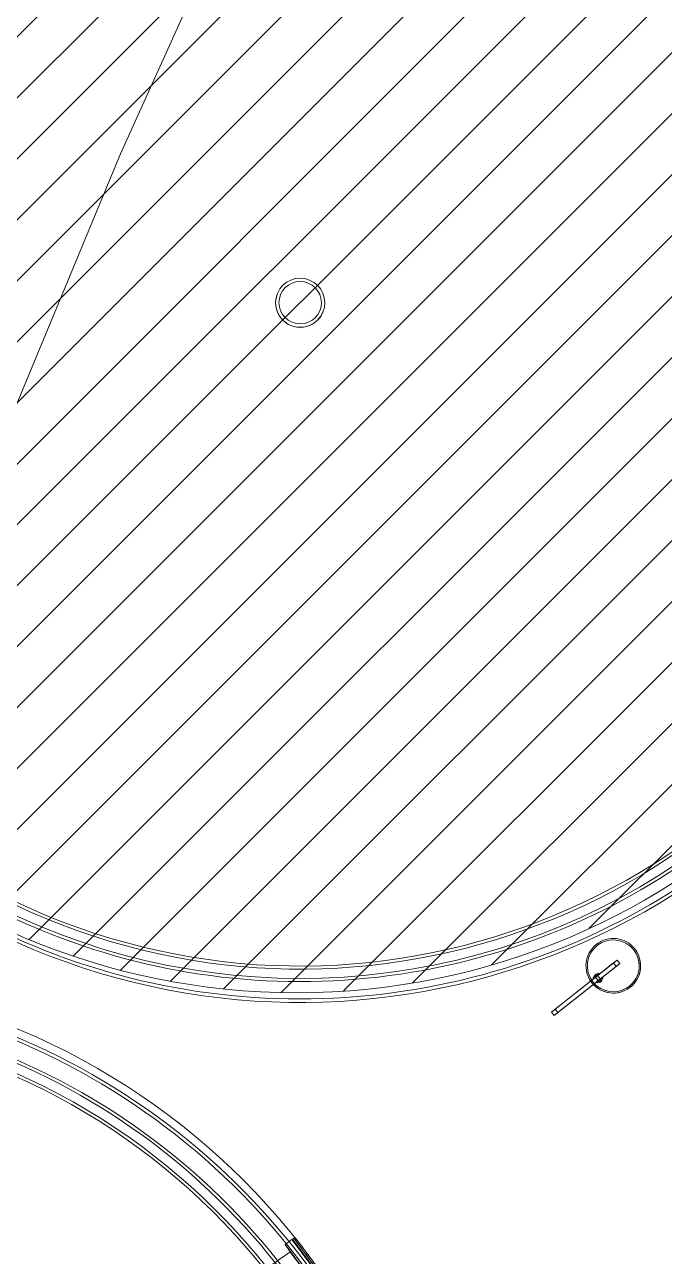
# Model space of a CAD drawing. Header units: metres. Extents: x -207 to 292, y -187 to 169.
# Drawn here: x -41.58 to -36.87, y -57.8 to -48.73 of the extents above; entities that cross this region are included whole.
import ezdxf

# ---------------------------------------------------------------- set-up
doc = ezdxf.new("R2010")
doc.units = ezdxf.units.M
for name, color, linetype, lineweight in [('C-TOPO-MAJR', 7, 'Continuous', 35), ('EQUIPOS PIS', 7, 'Continuous', 9), ('P-SANR-FIXT', 7, 'Continuous', 9)]:
    doc.layers.add(name, color=color, linetype=linetype, lineweight=lineweight)
doc.layers.add('PR10-ARQ-PL-001-Emplazamiento-C-1_dwg', color=7, linetype='Continuous', lineweight=9, true_color=0x767676)

# ---------------------------------------------------------------- blocks, each defined once
blk = doc.blocks.new('M_Estanque-Terraza - M_Estanque-Terraza-2331352-PLANTA EMPLAZAMIENTO ACTUALIZADO')
at = {"layer": 'P-SANR-FIXT'}
for p, q in [((3.779267649743266, -3.443141350282791), (3.616896543635134, -3.28077024417459)), ((3.825611749292637, -3.396797250733406), (3.585541558749922, -3.645397210477865)), ((3.825611749292635, -3.396797250733405), (3.585541558749921, -3.645397210477863)), ((3.779267649743269, -3.443141350282773), (3.630240040976615, -3.597463956752365)), ((3.779267649743269, -3.443141350282772), (3.630240040976616, -3.597463956752363)), ((3.869820985627201, -3.441006487067972), (3.631266744109884, -3.688036635642471)), ((3.869820985627201, -3.441006487067972), (3.631266744109884, -3.688036635642471)), ((3.633987757404742, -3.690574021589509), (3.87245178786179, -3.443637289302559)), ((3.633987757404744, -3.690574021589507), (3.872451787861789, -3.44363728930256)), ((3.825611749292662, -3.396797250733394), (3.779267649743266, -3.443141350282791)), ((3.869820985627254, -3.441006487067968), (3.825611749292662, -3.396797250733394)), ((3.881652700575819, -3.452838202016586), (3.872451787861839, -3.443637289302571)), ((3.881652700575787, -3.452838202016558), (3.643504172394239, -3.699448222133159)), ((3.881652700575787, -3.452838202016558), (3.643504172394239, -3.699448222133157)), ((3.839408691423004, -3.496583154070313), (3.815691571126634, -3.521142951093022)), ((3.839408691423013, -3.496583154070303), (3.815691571126642, -3.521142951093012)), ((3.815691571126661, -3.521142951093029), (3.823610717278914, -3.528790381638325)), ((3.815691571126661, -3.521142951092995), (3.823610717278914, -3.528790381638325)), ((3.843477905944993, -3.492369359079476), (3.819760785648623, -3.516929156102186)), ((3.843477905945002, -3.492369359079466), (3.819760785648632, -3.516929156102175)), ((3.823610717278876, -3.528790381638299), (3.847327837575246, -3.504230584615589)), ((3.823610717278886, -3.52879038163829), (3.847327837575256, -3.504230584615581)), ((3.827679931800866, -3.524576586647462), (3.851397052097235, -3.500016789624754)), ((3.827679931800875, -3.524576586647454), (3.851397052097245, -3.500016789624744)), ((3.857339657609723, -3.478015095028412), (3.843446490200543, -3.492401891035185)), ((3.843446490200558, -3.492401891035179), (3.851365636352846, -3.500049321580457)), ((3.851397052097273, -3.500016789624771), (3.84347790594502, -3.492369359079493)), ((3.851397052097273, -3.500016789624771), (3.84347790594502, -3.492369359079458)), ((3.851365636352786, -3.500049321580462), (3.865258803761966, -3.485662525573689)), ((3.871232825018903, -3.463628299021639), (3.857339657609723, -3.478015095028412)), ((3.865258803761966, -3.485662525573689), (3.879151971171145, -3.471275729566916)), ((3.87915197117117, -3.471275729566903), (3.871232825018951, -3.46362829902166)), ((3.776471603894194, -3.561756416068087), (3.748685269075835, -3.590530008081632)), ((3.776471603894194, -3.561756416068087), (3.748685269075835, -3.590530008081632)), ((3.776471603894195, -3.561756416068085), (3.748685269075835, -3.590530008081631)), ((3.776471603894195, -3.561756416068085), (3.748685269075835, -3.590530008081632)), ((3.756604415228077, -3.598177438626909), (3.784390750046437, -3.569403846613363)), ((3.756604415228076, -3.598177438626909), (3.784390750046436, -3.569403846613363)), ((3.756604415228076, -3.598177438626909), (3.784390750046436, -3.569403846613363)), ((3.756604415228076, -3.598177438626909), (3.784390750046436, -3.569403846613363)), ((3.784390750046453, -3.569403846613377), (3.776471603894235, -3.561756416068082)), ((3.784390750046453, -3.569403846613377), (3.776471603894235, -3.561756416068082))]:
    blk.add_line(p, q, dxfattribs=at)
for centre, radius, start, end in [((-1.696641881242665e-15, 0), 5.151627146850166, 8.142219984546603e-13, 180.0000000000002), ((-1.242570705970596e-15, 0), 5.151627146850166, 8.142219984546603e-13, 180.0000000000002), ((-1.242570705970596e-15, 0), 5.126627146850165, 359.9999999999996, 180.0000000000002), ((-1.656194243939091e-15, 0), 5.126627146850165, 359.9999999999996, 180.0000000000002), ((-2.165734258596785e-15, 0), 4.998277258842649, 359.9999999999996, 180.0000000000002), ((-2.165734258596785e-15, 0), 4.975544739836833, 359.9999999999991, 179.9999999999998), ((-3.248601387895178e-15, 0), 4.905907101428718, 1.017777498068325e-12, 180.0000000000002), ((-3.248601387895178e-15, 0), 4.88317458242289, 1.024138607431252e-12, 180.0000000000002), ((-3.756195354753799e-15, 0), 0.1810752846312228, 359.9999999999996, 179.9999999999998), ((-4.034229477653864e-15, 0), 0.1810752846312226, 4.071109992273301e-13, 180.0000000000002), ((-3.693314152191217e-15, 0), 0.1560752846312226, 3.562221243239139e-13, 180.0000000000002), ((-3.993781840350289e-15, 0), 0.1560752846312226, 3.562221243239139e-13, 180.0000000000002), ((-3.248601387895178e-15, 0), 4.905907101428718, 180.0000000000004, 5.088887490341627e-14), ((-3.248601387895178e-15, 0), 4.88317458242289, 180.0000000000004, 5.088887490341627e-14), ((-1.696641881242664e-15, 0), 5.151627146850165, 223.863765955861, 3.81666561775622e-14), ((-1.242570705970596e-15, 0), 5.151627146850165, 223.8637659558614, 5.088887490341627e-14), ((-1.242570705970596e-15, 0), 5.126627146850164, 223.8805470118528, 5.088887490341627e-14), ((-1.656194243939091e-15, 0), 5.126627146850164, 223.8805470118528, 5.088887490341627e-14), ((-2.165734258596785e-15, 0), 4.998277258842649, 223.9693490984683, 5.088887490341627e-14), ((-1.624300693947589e-15, 0), 4.975544739836824, 223.9855556571672, 359.9999999999993), ((-3.756195354753799e-15, 0), 0.1810752846312228, 179.9999999999998, 359.9999999999992), ((-4.034229477653864e-15, 0), 0.1810752846312226, 180.0000000000002, 5.088887490341627e-14), ((-3.693314152191217e-15, 0), 0.1560752846312226, 180.0000000000001, 5.088887490341627e-14), ((-3.993781840350289e-15, 0), 0.1560752846312226, 180.0000000000001, 5.088887490341627e-14)]:
    blk.add_arc(centre, radius, start, end, dxfattribs=at)
blk = doc.blocks.new('M_Tuberia Exterior 01 - M_Tuberia Exterior 01-2160598-PLANTA EMPLAZAMIENTO ACTUALIZADO')
at = {"layer": 'P-SANR-FIXT'}
for p, q in [((-0.01341208557427549, 0.01581246200627765), (-0.0487674246336032, 0.01581246200627765)), ((-0.04876742463360321, 0.01581246200627765), (-0.04876742463360321, -0.01581246200627763)), ((-0.04876742463360335, 0.01581246200627765), (0.5335444379432626, 0.01581246200627765)), ((-0.01341208557427556, -0.01581246200627763), (-0.01341208557427556, 0.01581246200627765)), ((0.5688997770025903, 0.01581246200627765), (-0.0134120855742758, 0.01581246200627765)), ((0.1190267976037179, 0.01581246200627764), (0.1190267976037179, 0.025)), ((0.1190267976037179, 0.025), (0.1690267976037179, 0.025)), ((0.1690267976037197, 0.025), (0.1190267976037197, 0.025)), ((0.1190267976037197, 0.025), (0.1190267976037197, 0.01581246200627764)), ((0.1690267976037179, 0.01581246200627764), (0.1190267976037179, 0.01581246200627764)), ((0.1190267976037197, 0.01581246200627764), (0.1690267976037197, 0.01581246200627764)), ((0.1346977294925032, 0.03445504794183225), (0.1346977294924686, 0.02500000000001164)), ((0.1533558657149415, 0.0344550479417976), (0.1346977294924979, 0.0344550479417976)), ((0.1533558657149415, 0.0344550479417976), (0.1346977294924979, 0.0344550479417976)), ((0.1533558657149415, 0.025), (0.1346977294924979, 0.025)), ((0.1533558657149415, 0.025), (0.1346977294924979, 0.025)), ((0.1346977294925032, 0.01581246200626583), (0.1346977294925032, -0.01581246200626583)), ((0.1346977294924979, 0.01581246200627764), (0.1533558657149415, 0.01581246200627764)), ((0.1346977294924979, 0.01581246200627764), (0.1533558657149415, 0.01581246200627764)), ((0.1533558657149268, 0.02500000000001164), (0.1533558657149614, 0.0344550479417976)), ((0.1533558657149268, -0.01581246200630048), (0.1533558657149614, 0.01581246200626583)), ((0.1690267976037179, 0.025), (0.1690267976037179, 0.01581246200627764)), ((0.1690267976037197, 0.01581246200627764), (0.1690267976037197, 0.025)), ((0.5335444379432628, -0.01581246200627763), (0.5335444379432628, 0.01581246200627765)), ((0.5335444379432627, 0.01581246200627765), (0.5688997770025904, 0.01581246200627765)), ((0.5688997770025904, 0.01581246200627765), (0.5688997770025904, -0.01581246200627763)), ((-0.04876742463360318, -0.01581246200627765), (-0.01341208557427556, -0.01581246200627765)), ((-0.04876742463360335, -0.01581246200627763), (0.5335444379432627, -0.01581246200627763)), ((-0.0134120855742758, -0.01581246200627765), (0.5688997770025903, -0.01581246200627765)), ((0.1190267976037179, -0.01581246200627764), (0.1690267976037179, -0.01581246200627764)), ((0.1190267976037179, -0.025), (0.1190267976037179, -0.01581246200627764)), ((0.1190267976037197, -0.01581246200627764), (0.1190267976037197, -0.025)), ((0.1690267976037197, -0.01581246200627764), (0.1190267976037197, -0.01581246200627764)), ((0.1690267976037179, -0.025), (0.1190267976037179, -0.025)), ((0.1190267976037197, -0.025), (0.1690267976037197, -0.025)), ((0.1533558657149415, -0.01581246200627764), (0.1346977294924979, -0.01581246200627764)), ((0.1533558657149415, -0.01581246200627764), (0.1346977294924979, -0.01581246200627764)), ((0.1346977294925032, -0.02500000000001164), (0.1346977294925032, -0.03052495136607613)), ((0.1346977294924979, -0.025), (0.1533558657149415, -0.025)), ((0.1346977294924979, -0.025), (0.1533558657149415, -0.025)), ((0.1346977294924979, -0.03052495136604906), (0.1533558657149415, -0.03052495136604906)), ((0.1346977294924979, -0.03052495136604906), (0.1533558657149415, -0.03052495136604906)), ((0.1533558657149614, -0.03052495136600683), (0.1533558657149614, -0.02499999999997699)), ((0.1690267976037179, -0.01581246200627764), (0.1690267976037179, -0.025)), ((0.1690267976037197, -0.025), (0.1690267976037197, -0.01581246200627764)), ((0.5688997770025904, -0.01581246200627765), (0.5335444379432628, -0.01581246200627765))]:
    blk.add_line(p, q, dxfattribs=at)
for centre, radius, start, end in [((4.91023058029145e-19, 0), 0.2012649640134638, 2.289999370653732e-13, 180), ((4.669508385639758e-20, 0), 0.2012649640134641, 359.9999999999994, 179.9999999999996), ((8.24506145865701e-20, 0), 0.1912649640134641, 359.9999999999994, 179.9999999999996), ((8.416990632487855e-19, 0), 0.1912649640134638, 2.353610464283002e-13, 180), ((4.91023058029145e-19, 0), 0.2012649640134639, 180.0000000000004, 2.035554996136651e-13), ((4.669508385639758e-20, 0), 0.2012649640134641, 179.9999999999999, 359.9999999999994), ((8.24506145865701e-20, 0), 0.1912649640134641, 180.0000000000003, 359.9999999999994), ((8.416990632487855e-19, 0), 0.1912649640134639, 180.0000000000008, 2.035554996136651e-13)]:
    blk.add_arc(centre, radius, start, end, dxfattribs=at)
blk = doc.blocks.new('YADRAN_LASQUEMAS_ARQ_MO_002_TERRAZAS_rvt-1-PLANTA EMPLAZAMIENTO ACTUALIZADO')
at = {"layer": 'P-SANR-FIXT', "lineweight": 9}
for name, p, rotation in [('M_Estanque-Terraza - M_Estanque-Terraza-2331352-PLANTA EMPLAZAMIENTO ACTUALIZADO', (-39.54668689923015, -50.77411639748594), 157.5555813606293), ('M_Estanque-Terraza - M_Estanque-Terraza-2331352-PLANTA EMPLAZAMIENTO ACTUALIZADO', (-43.63088739049978, -60.93183155432649), 80.65932383355273), ('M_Tuberia Exterior 01 - M_Tuberia Exterior 01-2160598-PLANTA EMPLAZAMIENTO ACTUALIZADO', (-37.24151919720104, -55.65650754503106), 218.4099999999985)]:
    blk.add_blockref(name, p, dxfattribs=dict(at, rotation=rotation))
blk = doc.blocks.new('PR10-ARQ-PL-001-Emplazamiento-C-1_dwg-674643-PLANTA EMPLAZAMIENTO ACTUALIZADO')
at = {"lineweight": 9, "true_color": 0x0000ff}
h = blk.add_hatch(dxfattribs=at)
h.set_pattern_fill('FP_4', color=5, style=0, pattern_type=2)
h.set_pattern_definition([(45, (0, 0), (-0.2245064030267289, 0.2245064030267289), [])])
h.paths.add_polyline_path([(-39.57342253014451, -55.85470685876911), (-39.29095815834258, -55.84630093886245), (-39.0689126302172, -55.8299218767082), (-38.81817730737163, -55.79899662425125), (-38.56926143641938, -55.75580562345145), (-38.32276467749605, -55.70045292521291), (-38.07928086288441, -55.63307187903391), (-37.83939656642059, -55.55382481175661), (-37.6036896903861, -55.46290263650734), (-37.37272807329077, -55.36052439277002), (-37.14706812190011, -55.24693671870121), (-36.92725347080244, -55.1224132569568), (-36.71381367274581, -54.98725399546306), (-36.50726292289873, -54.84178454471949), (-36.30809882010944, -54.68635535337462), (-36.11680116814616, -54.52134086396432), (-35.93383081980823, -54.34713861084714), (-35.75962856669105, -54.16416826250921), (-35.59461407728075, -53.97287061054593), (-35.43918488593584, -53.77370650775661), (-35.29371543519231, -53.5671557579096), (-35.15855617369857, -53.35371595985289), (-35.03403271195413, -53.13390130875526), (-34.92044503788528, -52.9082413573646), (-34.81806679414802, -52.67727974026931), (-34.72714461889873, -52.44157286423481), (-34.64789755162143, -52.20168856777099), (-34.58051650544245, -51.95820475315935), (-34.52516380720388, -51.71170799423599), (-34.48197280640412, -51.46279212328373), (-34.45104755394713, -51.21205680043817), (-34.43246255147491, -50.96010606905381), (-34.42855241619807, -50.61426898447577), (-34.43246255147491, -50.45498773196791), (-34.45104755394713, -50.20303700058356), (-34.48197280640409, -49.95230167773799), (-34.52516380720385, -49.70338580678574), (-34.58051650544242, -49.45688904786241), (-34.64789755162143, -49.21340523325076), (-34.72714461889869, -48.97352093678695), (-34.81806679414799, -48.73781406075245), (-34.92044503788528, -48.50685244365717), (-35.0340327119541, -48.28119249226646), (-35.15855617369854, -48.06137784116883), (-35.30205862839905, -47.83609161897179), (-35.4391848859358, -47.64138729326512), (-35.59461407728069, -47.44222319047575), (-35.79313408280947, -47.21573359440308), (-35.93383081980816, -47.06795519017458), (-36.11680116814609, -46.89375293705741), (-36.30809882010936, -46.72873844764711), (-36.5072629228987, -46.5733092563022), (-36.71381367274574, -46.42783980555867), (-36.92725347080241, -46.29268054406492), (-37.14706812190007, -46.16815708232048), (-37.3727280732907, -46.05456940825167), (-37.60368969038603, -45.95219116451438), (-37.83939656642052, -45.86126898926508), (-38.07928086288437, -45.78202192198778), (-38.32276467749598, -45.7146408758088), (-38.56926143641932, -45.65928817757024), (-38.81817730737156, -45.61609717677048), (-39.06891263021713, -45.58517192431349), (-39.32086336160149, -45.56658692184126), (-39.57342253014444, -45.56038694225255), (-39.82598169868739, -45.56658692184126), (-40.07793243007171, -45.58517192431349), (-40.32866775291731, -45.61609717677045), (-40.57758362386956, -45.6592881775702), (-40.82408038279293, -45.71464087580877), (-41.06756419740454, -45.78202192198775), (-41.30744849386836, -45.86126898926508), (-41.54315536990285, -45.95219116451435), (-41.77411698699817, -46.05456940825163), (-41.99977693838884, -46.16815708232045), (-42.21959158948651, -46.29268054406485), (-42.43303138754317, -46.42783980555863), (-42.63958213739022, -46.57330925630216), (-42.83874624017951, -46.72873844764707), (-43.03004389214279, -46.89375293705734), (-43.21301424048075, -47.06795519017452), (-43.3872164935979, -47.25092553851244), (-43.55223098300819, -47.44222319047572), (-43.70766017435311, -47.64138729326505), (-43.85312962509667, -47.84793804311205), (-43.98828888659038, -48.06137784116876), (-44.11281234833482, -48.28119249226639), (-44.22640002240367, -48.50685244365706), (-44.32877826614092, -48.73781406075235), (-44.41970044139022, -48.97352093678688), (-44.53769427164224, -49.35341804379504), (-44.56632855484653, -49.4568890478623), (-44.6216812530851, -49.70338580678567), (-44.66487225388489, -49.95230167773792), (-44.69579750634181, -50.20303700058352), (-44.71829264409092, -50.61426898447577), (-44.72058248840275, -50.70754690051083), (-44.71438250881407, -50.96010606905378), (-44.69579750634181, -51.2120568004381), (-44.66487225388489, -51.4627921232837), (-44.6216812530851, -51.71170799423595), (-44.56632855484653, -51.95820475315928), (-44.49894750866752, -52.20168856777093), (-44.41970044139025, -52.44157286423478), (-44.32877826614096, -52.67727974026927), (-44.2264000224037, -52.90824135736452), (-44.11281234833485, -53.13390130875519), (-43.96376313752876, -53.39244634997971), (-43.85312962509667, -53.56715575790957), (-43.70766017435314, -53.77370650775657), (-43.55223098300826, -53.9728706105459), (-43.38721649359793, -54.16416826250918), (-43.21301424048079, -54.34713861084714), (-43.03004389214282, -54.52134086396428), (-42.78878223387569, -54.72534764660112), (-42.63958213739025, -54.84178454471946), (-42.43303138754321, -54.98725399546302), (-42.21959158948653, -55.12241325695677), (-41.99977693838888, -55.24693671870117), (-41.77411698699824, -55.36052439277002), (-41.54315536990292, -55.46290263650731), (-41.30744849386843, -55.55382481175658), (-41.06756419740461, -55.63307187903391), (-40.82408038279296, -55.70045292521288), (-40.57758362386963, -55.75580562345145), (-40.32866775291738, -55.79899662425125), (-40.07793243007181, -55.8299218767082), (-39.82598169868746, -55.84850687918039)])
at = {"layer": 'C-TOPO-MAJR', "color": 1, "lineweight": 9, "true_color": 0xff0000, "flags": 128}
blk.add_lwpolyline([(-29.94409430799051, -80.15500673947912), (-45.42455090901198, -80.01610353510549), (-46.80735734299641, -80.38233939712012), (-46.81593735062339, -80.37861940971727), (-47.06501568191872, -80.27062786763221), (-47.32529262686662, -80.15778100332274), (-47.69913987262548, -79.99569407924629), (-49.70226922231147, -78.43057860846011), (-50.04944445503068, -78.48152134196873), (-50.02695525945416, -78.42766526215922), (-49.96671694036196, -78.231226323861), (-49.95614507588522, -78.11786821072869), (-49.84667712694063, -77.83977294572296), (-49.02073070096539, -74.58876467874123), (-43.51786333772259, -57.20132419455207), (-42.17284690725938, -52.81518587635909), (-40.86866822979002, -49.67736581587837), (-39.57813616437558, -46.81978340616789), (-33.02330195046788, -25.18497132010594)], dxfattribs=at)
at = {"layer": 'EQUIPOS PIS'}
for centre in [(-39.57342253014446, -50.70754690051079), (-43.6043849901855, -60.87500408053398)]:
    blk.add_circle(centre, 5.147159958258276, dxfattribs=at)

msp = doc.modelspace()

# ---------------------------------------------------------------- linework, layer by layer
at = {"layer": 'C-TOPO-MAJR', "color": 1, "lineweight": 9, "true_color": 0xff0000, "flags": 128}
msp.add_lwpolyline([(-49.96671694036196, -78.231226323861), (-49.95614507588522, -78.11786821072869), (-49.84667712694063, -77.83977294572296), (-49.02073070096539, -74.58876467874123), (-43.51786333772259, -57.20132419455207), (-42.17284690725938, -52.81518587635909), (-40.86866822979002, -49.67736581587837), (-39.57813616437558, -46.81978340616789), (-33.02330195046788, -25.18497132010594)], dxfattribs=at)

# ---------------------------------------------------------------- block references
at = {"lineweight": 5}
msp.add_blockref('YADRAN_LASQUEMAS_ARQ_MO_002_TERRAZAS_rvt-1-PLANTA EMPLAZAMIENTO ACTUALIZADO', (0, 0), dxfattribs=at)
at = {"layer": 'PR10-ARQ-PL-001-Emplazamiento-C-1_dwg', "color": 7}
msp.add_blockref('PR10-ARQ-PL-001-Emplazamiento-C-1_dwg-674643-PLANTA EMPLAZAMIENTO ACTUALIZADO', (0, 0), dxfattribs=at)

doc.saveas('drawing.dxf')
